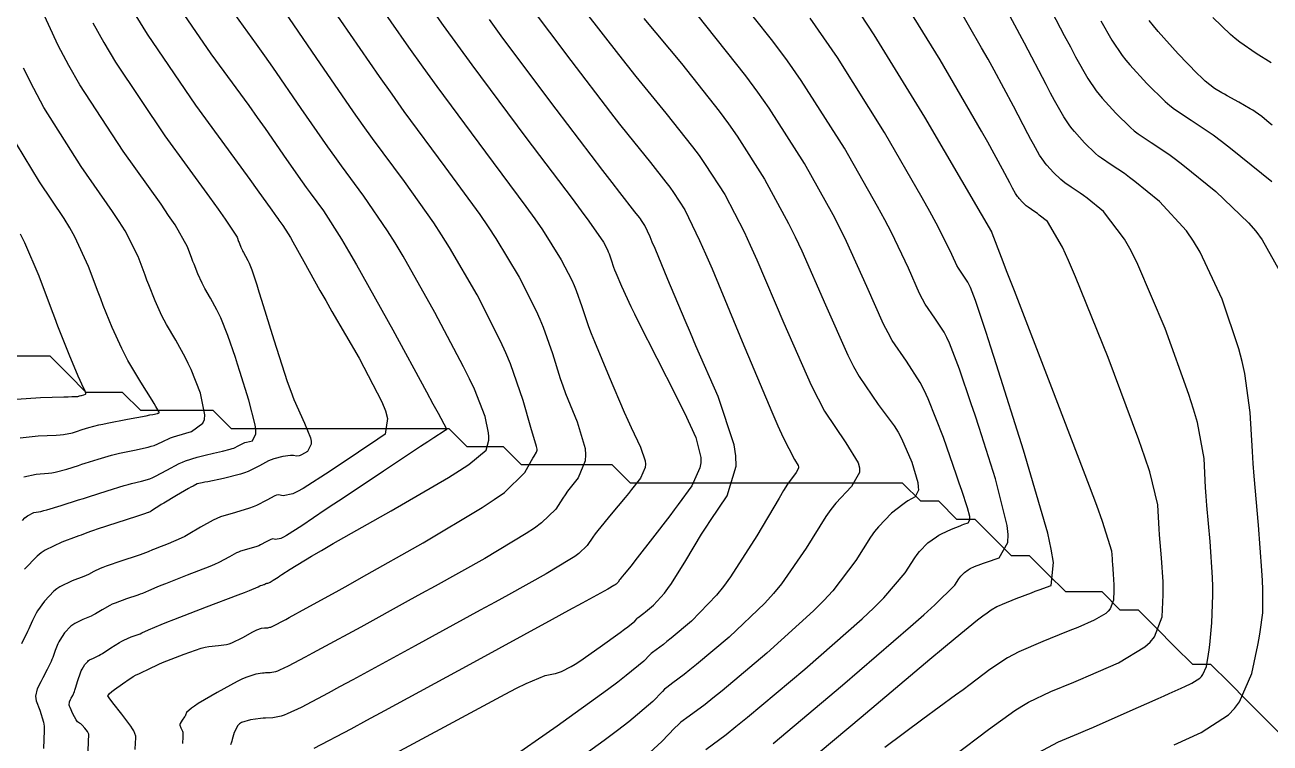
# Model space of a CAD drawing. Header units: metres. Extents: x 837117 to 838479, y 1189012 to 1191015.
# Drawn here: x 837526.7 to 837595.3, y 1190031.8 to 1190071.4 of the extents above; entities that cross this region are included whole.
import ezdxf

# ---------------------------------------------------------------- set-up
doc = ezdxf.new("R2010")
doc.units = ezdxf.units.M
doc.header["$LTSCALE"] = 0.3
for name, color, linetype in [('COTAS 10', 1, 'Continuous'), ('COTAS INT', 252, 'Continuous'), ('DRENAJE', 5, 'Continuous')]:
    doc.layers.add(name, color=color, linetype=linetype)

msp = doc.modelspace()

# ---------------------------------------------------------------- linework, layer by layer
at = {"layer": 'COTAS 10'}
for points in [[(837567.953, 1190031.792), (837571.777, 1190035), (837575.536, 1190038.227), (837576.273, 1190038.877), (837576.878, 1190039.422), (837577.968, 1190040.508), (837578.19, 1190040.859), (837578.248, 1190040.94), (837578.306, 1190041.013), (837578.502, 1190041.216), (837578.701, 1190041.36), (837578.76, 1190041.396), (837578.82, 1190041.43), (837579.053, 1190041.537), (837579.412, 1190041.67), (837579.552, 1190041.721), (837579.709, 1190041.776), (837580.425, 1190042.026), (837580.899, 1190042.868), (837580.904, 1190043.297), (837580.855, 1190043.81), (837580.22, 1190046.373), (837579.311, 1190049.198), (837579.089, 1190049.876), (837578.879, 1190050.51), (837578.226, 1190052.427), (837577.671, 1190053.846), (837577.523, 1190054.166), (837577.377, 1190054.454), (837576.869, 1190055.231), (837576.346, 1190055.999), (837576.19, 1190056.282), (837576.03, 1190056.595), (837575.412, 1190057.979), (837574.479, 1190059.958), (837574.12, 1190060.646), (837573.717, 1190061.395), (837571.898, 1190064.606), (837569.513, 1190068.333), (837568.753, 1190069.408), (837567.95, 1190070.502), (837564.692, 1190074.606)], [(837590.052, 1190031.712), (837591.551, 1190032.385), (837593.064, 1190033.372), (837593.387, 1190033.71), (837593.668, 1190034.077), (837594.338, 1190035.634), (837594.674, 1190037.208), (837594.744, 1190037.586), (837594.805, 1190037.937), (837594.944, 1190038.995), (837594.953, 1190040.276), (837594.932, 1190040.77), (837594.9, 1190041.323), (837594.703, 1190043.82), (837594.473, 1190046.529), (837594.422, 1190047.216), (837594.376, 1190047.875), (837594.254, 1190050.027), (837593.964, 1190052.185), (837593.811, 1190052.848), (837593.627, 1190053.539), (837592.702, 1190056.273), (837591.486, 1190058.874), (837591.12, 1190059.483), (837590.74, 1190060.042), (837589.259, 1190061.658), (837587.896, 1190062.758), (837587.592, 1190062.993), (837587.318, 1190063.197), (837586.591, 1190063.683), (837586.049, 1190064.044), (837585.892, 1190064.169), (837585.731, 1190064.306), (837585.126, 1190064.894), (837584.568, 1190065.515), (837584.438, 1190065.673), (837584.318, 1190065.825), (837583.972, 1190066.324), (837583.472, 1190067.227), (837583.254, 1190067.633), (837583.003, 1190068.108), (837581.809, 1190070.388), (837580.496, 1190072.875)], [(837530.205, 1190031.352), (837530.228, 1190031.921), (837530.233, 1190032.034), (837530.237, 1190032.126), (837530.245, 1190032.296), (837530.214, 1190032.372), (837530.193, 1190032.405), (837530.167, 1190032.444), (837530.028, 1190032.627), (837529.876, 1190032.802), (837529.842, 1190032.836), (837529.81, 1190032.863), (837529.723, 1190032.907), (837529.629, 1190032.986), (837529.593, 1190033.035), (837529.553, 1190033.096), (837529.37, 1190033.416), (837529.213, 1190033.76), (837529.188, 1190033.836), (837529.171, 1190033.903), (837529.178, 1190034.079), (837529.242, 1190034.207), (837529.261, 1190034.244), (837529.281, 1190034.283), (837529.357, 1190034.429), (837529.45, 1190034.648), (837529.48, 1190034.733), (837529.512, 1190034.827), (837529.644, 1190035.253), (837529.789, 1190035.688), (837529.829, 1190035.788), (837529.87, 1190035.879), (837530.017, 1190036.135), (837530.182, 1190036.31), (837530.234, 1190036.351), (837530.288, 1190036.388), (837530.507, 1190036.494), (837530.795, 1190036.63), (837530.893, 1190036.686), (837530.999, 1190036.75), (837531.45, 1190037.049), (837531.93, 1190037.355), (837532.056, 1190037.424), (837532.177, 1190037.487), (837532.588, 1190037.658), (837532.969, 1190037.795), (837533.071, 1190037.837), (837533.172, 1190037.879), (837533.527, 1190038.047), (837534.229, 1190038.349), (837534.549, 1190038.477), (837534.923, 1190038.625), (837536.729, 1190039.318), (837538.482, 1190039.986), (837538.823, 1190040.117), (837539.102, 1190040.226), (837539.586, 1190040.427), (837539.665, 1190040.472), (837539.689, 1190040.483), (837539.713, 1190040.492), (837539.807, 1190040.521), (837539.897, 1190040.547), (837539.919, 1190040.555), (837539.94, 1190040.564), (837540.005, 1190040.599), (837540.057, 1190040.626), (837540.068, 1190040.63), (837540.079, 1190040.632), (837540.111, 1190040.625), (837540.172, 1190040.638), (837540.201, 1190040.653), (837540.236, 1190040.672), (837540.408, 1190040.781), (837540.677, 1190040.962), (837540.773, 1190041.026), (837540.878, 1190041.097), (837541.338, 1190041.403), (837542.51, 1190042.106), (837543.065, 1190042.426), (837543.72, 1190042.801), (837546.916, 1190044.611), (837550.059, 1190046.442), (837550.679, 1190046.83), (837551.192, 1190047.166), (837552.141, 1190047.952), (837552.283, 1190048.511), (837552.286, 1190048.704), (837552.273, 1190048.915), (837552.097, 1190049.814), (837551.501, 1190051.308), (837551.224, 1190051.893), (837550.898, 1190052.552), (837549.318, 1190055.551), (837547.563, 1190058.653), (837547.128, 1190059.377), (837546.714, 1190060.042), (837545.404, 1190061.957), (837544.166, 1190063.631), (837543.798, 1190064.144), (837543.418, 1190064.68), (837541.957, 1190066.792), (837540.39, 1190069.062), (837539.944, 1190069.696), (837539.492, 1190070.333), (837537.818, 1190072.653)], [(837546.911, 1190031.119), (837550.078, 1190032.84), (837553.194, 1190034.506), (837553.821, 1190034.828), (837554.345, 1190035.091), (837555.389, 1190035.537), (837555.758, 1190035.603), (837555.857, 1190035.625), (837555.956, 1190035.649), (837556.301, 1190035.751), (837556.834, 1190036.029), (837557.051, 1190036.165), (837557.297, 1190036.325), (837558.435, 1190037.113), (837559.537, 1190037.911), (837559.76, 1190038.078), (837559.947, 1190038.22), (837560.328, 1190038.537), (837560.46, 1190038.674), (837560.491, 1190038.704), (837560.519, 1190038.729), (837560.601, 1190038.789), (837560.76, 1190038.907), (837560.837, 1190038.968), (837560.927, 1190039.043), (837561.373, 1190039.417), (837561.973, 1190040.072), (837562.16, 1190040.323), (837562.357, 1190040.605), (837563.146, 1190041.876), (837564.013, 1190043.315), (837564.26, 1190043.703), (837564.509, 1190044.085), (837565.43, 1190045.429), (837565.925, 1190047.069), (837565.906, 1190047.638), (837565.818, 1190048.257), (837564.936, 1190050.91), (837563.705, 1190053.711), (837563.397, 1190054.424), (837563.104, 1190055.109), (837562.163, 1190057.357), (837561.45, 1190059.074), (837561.301, 1190059.425), (837561.173, 1190059.721), (837560.881, 1190060.341), (837560.704, 1190060.618), (837560.647, 1190060.699), (837560.587, 1190060.781), (837560.341, 1190061.09), (837559.513, 1190062.151), (837559.085, 1190062.708), (837558.572, 1190063.379), (837556.001, 1190066.749), (837553.065, 1190070.67), (837552.322, 1190071.688)], [(837526.658, 1190046.482), (837527.335, 1190046.633), (837528.026, 1190046.685), (837528.211, 1190046.712), (837528.394, 1190046.745), (837529.034, 1190046.91), (837529.677, 1190047.117), (837529.862, 1190047.176), (837530.049, 1190047.236), (837530.752, 1190047.459), (837531.499, 1190047.673), (837531.714, 1190047.728), (837531.934, 1190047.78), (837532.76, 1190047.952), (837533.512, 1190048.12), (837533.686, 1190048.169), (837533.844, 1190048.22), (837534.29, 1190048.417), (837534.748, 1190048.628), (837534.914, 1190048.688), (837535.098, 1190048.749), (837535.902, 1190048.977), (837536.536, 1190049.443), (837536.612, 1190049.654), (837536.645, 1190049.901), (837536.405, 1190051.088), (837535.877, 1190052.402), (837535.729, 1190052.728), (837535.579, 1190053.037), (837535.033, 1190054.019), (837534.523, 1190054.885), (837534.397, 1190055.121), (837534.277, 1190055.355), (837533.895, 1190056.19), (837533.545, 1190057.065), (837533.445, 1190057.325), (837533.342, 1190057.593), (837532.959, 1190058.622), (837532.239, 1190060.041), (837531.924, 1190060.555), (837531.559, 1190061.12), (837529.825, 1190063.596), (837527.773, 1190066.843), (837527.209, 1190067.895), (837526.646, 1190069.012)]]:
    msp.add_lwpolyline(points, dxfattribs=at)
at = {"layer": 'COTAS INT'}
for points in [[(837547.115, 1190075.192), (837549.78, 1190071.368), (837550.555, 1190070.288), (837551.346, 1190069.199), (837554.337, 1190065.192), (837556.876, 1190061.833), (837557.381, 1190061.153), (837557.801, 1190060.581), (837558.607, 1190059.42), (837558.822, 1190058.995), (837558.871, 1190058.887), (837558.914, 1190058.784), (837559.03, 1190058.45), (837559.168, 1190058.042), (837559.225, 1190057.892), (837559.29, 1190057.727), (837559.593, 1190056.996), (837560.11, 1190055.879), (837560.31, 1190055.47), (837560.535, 1190055.017), (837561.553, 1190053.019), (837562.6, 1190050.962), (837562.843, 1190050.471), (837563.066, 1190050.015), (837563.703, 1190048.654), (837563.976, 1190047.554), (837563.97, 1190047.261), (837563.928, 1190046.975), (837563.478, 1190045.985), (837562.732, 1190044.963), (837562.503, 1190044.657), (837562.264, 1190044.34), (837561.319, 1190043.11), (837560.465, 1190042.015), (837560.283, 1190041.784), (837560.126, 1190041.584), (837559.753, 1190041.121), (837559.569, 1190040.896), (837559.53, 1190040.846), (837559.496, 1190040.801), (837559.417, 1190040.684), (837559.302, 1190040.573), (837559.246, 1190040.532), (837559.179, 1190040.487), (837558.847, 1190040.289), (837557.435, 1190039.515), (837556.688, 1190039.107), (837555.785, 1190038.615), (837551.237, 1190036.138), (837546.539, 1190033.587), (837545.542, 1190033.048), (837544.677, 1190032.582), (837542.651, 1190031.503)], [(837526.583, 1190044.082), (837526.727, 1190044.222), (837526.857, 1190044.336), (837527.214, 1190044.519), (837527.609, 1190044.582), (837527.764, 1190044.62), (837527.938, 1190044.666), (837528.729, 1190044.906), (837529.676, 1190045.21), (837529.948, 1190045.297), (837530.224, 1190045.385), (837531.259, 1190045.714), (837532.195, 1190045.999), (837532.409, 1190046.06), (837532.604, 1190046.114), (837533.148, 1190046.242), (837533.616, 1190046.383), (837533.764, 1190046.445), (837533.92, 1190046.516), (837534.549, 1190046.856), (837535.218, 1190047.211), (837535.4, 1190047.293), (837535.579, 1190047.367), (837536.214, 1190047.574), (837536.807, 1190047.72), (837536.961, 1190047.756), (837537.111, 1190047.791), (837537.612, 1190047.899), (837538.036, 1190048.005), (837538.137, 1190048.039), (837538.231, 1190048.073), (837538.51, 1190048.213), (837538.768, 1190048.345), (837538.848, 1190048.375), (837538.932, 1190048.402), (837539.268, 1190048.477), (837539.458, 1190048.856), (837539.449, 1190049.074), (837539.414, 1190049.342), (837539.068, 1190050.718), (837538.574, 1190052.296), (837538.445, 1190052.69), (837538.32, 1190053.066), (837537.898, 1190054.27), (837537.512, 1190055.246), (837537.409, 1190055.478), (837537.308, 1190055.694), (837536.958, 1190056.337), (837536.646, 1190056.867), (837536.569, 1190057.012), (837536.495, 1190057.156), (837536.262, 1190057.667), (837536.047, 1190058.203), (837535.985, 1190058.362), (837535.923, 1190058.526), (837535.688, 1190059.156), (837534.996, 1190060.369), (837534.645, 1190060.899), (837534.224, 1190061.514), (837532.131, 1190064.441), (837529.742, 1190068.09), (837529.136, 1190069.161), (837528.554, 1190070.258), (837526.652, 1190074.441)], [(837544.947, 1190074.383), (837547.865, 1190070.174), (837548.646, 1190069.075), (837549.416, 1190068.005), (837552.104, 1190064.383), (837554.335, 1190061.385), (837554.818, 1190060.709), (837555.242, 1190060.099), (837556.284, 1190058.453), (837556.859, 1190057.319), (837556.988, 1190057.033), (837557.104, 1190056.758), (837557.414, 1190055.867), (837557.781, 1190054.778), (837557.933, 1190054.379), (837558.106, 1190053.937), (837558.914, 1190051.99), (837559.758, 1190050.045), (837559.955, 1190049.605), (837560.136, 1190049.207), (837560.657, 1190048.124), (837560.91, 1190047.372), (837560.922, 1190047.182), (837560.909, 1190047), (837560.655, 1190046.411), (837560.151, 1190045.779), (837559.981, 1190045.57), (837559.798, 1190045.347), (837559.026, 1190044.418), (837558.301, 1190043.531), (837558.147, 1190043.334), (837558.014, 1190043.157), (837557.704, 1190042.695), (837557.251, 1190042.257), (837557.028, 1190042.097), (837556.763, 1190041.92), (837555.454, 1190041.139), (837553.383, 1190039.988), (837552.637, 1190039.577), (837551.817, 1190039.127), (837548.232, 1190037.171), (837544.791, 1190035.302), (837544.06, 1190034.907), (837543.427, 1190034.566), (837541.942, 1190033.775), (837541.184, 1190033.417), (837541.008, 1190033.349), (837540.847, 1190033.294), (837540.387, 1190033.205), (837539.978, 1190033.188), (837539.849, 1190033.177), (837539.713, 1190033.164), (837539.162, 1190033.096), (837538.659, 1190032.937), (837538.553, 1190032.866), (837538.461, 1190032.783), (837538.248, 1190032.387), (837538.145, 1190031.996), (837538.123, 1190031.917), (837538.104, 1190031.85), (837538.056, 1190031.712)], [(837582.413, 1190073.857), (837584.005, 1190070.815), (837584.341, 1190070.182), (837584.631, 1190069.64), (837585.299, 1190068.436), (837585.76, 1190067.77), (837585.92, 1190067.567), (837586.094, 1190067.356), (837586.837, 1190066.528), (837587.645, 1190065.744), (837587.859, 1190065.561), (837588.069, 1190065.394), (837588.792, 1190064.913), (837589.761, 1190064.265), (837590.126, 1190063.992), (837590.533, 1190063.679), (837592.35, 1190062.211), (837594.157, 1190060.493), (837594.557, 1190060.022), (837594.914, 1190059.553), (837595.841, 1190057.876)], [(837534.881, 1190072.88), (837536.973, 1190069.811), (837539.056, 1190066.947), (837539.53, 1190066.286), (837539.961, 1190065.683), (837541.148, 1190063.986), (837542.006, 1190062.746), (837542.228, 1190062.432), (837542.444, 1190062.131), (837543.171, 1190061.148), (837544.174, 1190059.595), (837544.564, 1190058.933), (837545.003, 1190058.171), (837546.995, 1190054.584), (837548.854, 1190051.168), (837549.21, 1190050.514), (837549.496, 1190049.987), (837549.954, 1190049.137), (837549.958, 1190049.115), (837549.958, 1190049.105), (837549.955, 1190049.092), (837549.932, 1190049.072), (837549.919, 1190049.064), (837549.904, 1190049.055), (837549.827, 1190049.01), (837549.257, 1190048.639), (837548.931, 1190048.423), (837548.532, 1190048.159), (837546.483, 1190046.798), (837544.256, 1190045.314), (837543.745, 1190044.973), (837543.279, 1190044.661), (837541.977, 1190043.787), (837541.145, 1190043.258), (837540.976, 1190043.164), (837540.833, 1190043.094), (837540.538, 1190043.029), (837540.385, 1190043.061), (837540.332, 1190043.052), (837540.274, 1190043.034), (837540.026, 1190042.902), (837539.71, 1190042.731), (837539.608, 1190042.689), (837539.501, 1190042.649), (837539.065, 1190042.523), (837538.612, 1190042.386), (837538.494, 1190042.339), (837538.379, 1190042.287), (837537.992, 1190042.069), (837537.414, 1190041.765), (837537.179, 1190041.659), (837536.912, 1190041.545), (837535.674, 1190041.055), (837534.462, 1190040.59), (837534.21, 1190040.491), (837533.996, 1190040.405), (837533.525, 1190040.202), (837533.199, 1190040.061), (837533.076, 1190040.015), (837532.939, 1190039.964), (837532.325, 1190039.755), (837531.688, 1190039.522), (837531.537, 1190039.457), (837531.397, 1190039.391), (837530.981, 1190039.153), (837530.609, 1190038.926), (837530.496, 1190038.868), (837530.379, 1190038.812), (837529.921, 1190038.626), (837529.471, 1190038.408), (837529.359, 1190038.331), (837529.252, 1190038.247), (837528.913, 1190037.885), (837528.647, 1190037.487), (837528.588, 1190037.381), (837528.534, 1190037.275), (837528.39, 1190036.907), (837528.258, 1190036.528), (837528.212, 1190036.415), (837528.161, 1190036.3), (837527.944, 1190035.856), (837527.711, 1190035.41), (837527.651, 1190035.293), (837527.593, 1190035.179), (837527.399, 1190034.791), (837527.309, 1190034.386), (837527.317, 1190034.261), (837527.34, 1190034.131), (837527.539, 1190033.615), (837527.748, 1190032.956), (837527.776, 1190032.735), (837527.792, 1190032.498), (837527.744, 1190031.503)], [(837577.933, 1190031.122), (837579.829, 1190032.558), (837581.288, 1190033.603), (837581.665, 1190033.841), (837582.031, 1190034.056), (837583.255, 1190034.648), (837584.527, 1190035.162), (837584.923, 1190035.329), (837585.339, 1190035.506), (837586.997, 1190036.234), (837588.45, 1190037.107), (837588.736, 1190037.376), (837588.971, 1190037.656), (837589.401, 1190038.765), (837589.457, 1190039.985), (837589.457, 1190040.335), (837589.45, 1190040.691), (837589.37, 1190042.018), (837589.261, 1190043.296), (837589.237, 1190043.619), (837589.216, 1190043.93), (837589.158, 1190044.945), (837588.714, 1190046.756), (837588.448, 1190047.569), (837588.121, 1190048.518), (837586.423, 1190053.067), (837584.632, 1190057.518), (837584.245, 1190058.404), (837583.906, 1190059.141), (837583.076, 1190060.551), (837582.623, 1190060.916), (837582.522, 1190060.994), (837582.431, 1190061.062), (837582.19, 1190061.224), (837582.01, 1190061.343), (837581.957, 1190061.385), (837581.904, 1190061.431), (837581.703, 1190061.626), (837581.518, 1190061.832), (837581.474, 1190061.885), (837581.435, 1190061.935), (837581.32, 1190062.101), (837581.153, 1190062.401), (837581.081, 1190062.536), (837580.998, 1190062.694), (837580.601, 1190063.451), (837579.788, 1190064.924), (837579.441, 1190065.533), (837579.042, 1190066.229), (837577.164, 1190069.467), (837575.014, 1190072.964)], [(837532.802, 1190031.449), (837532.818, 1190031.822), (837532.822, 1190031.907), (837532.827, 1190031.984), (837532.84, 1190032.197), (837532.729, 1190032.48), (837532.655, 1190032.601), (837532.561, 1190032.74), (837532.065, 1190033.398), (837531.57, 1190034.029), (837531.477, 1190034.15), (837531.402, 1190034.249), (837531.293, 1190034.415), (837531.313, 1190034.441), (837531.321, 1190034.452), (837531.33, 1190034.464), (837531.37, 1190034.52), (837531.51, 1190034.644), (837531.582, 1190034.699), (837531.667, 1190034.763), (837532.096, 1190035.068), (837532.53, 1190035.365), (837532.618, 1190035.423), (837532.693, 1190035.472), (837532.852, 1190035.561), (837532.998, 1190035.626), (837533.066, 1190035.658), (837533.145, 1190035.697), (837533.529, 1190035.891), (837534.111, 1190036.16), (837534.314, 1190036.247), (837534.537, 1190036.338), (837535.495, 1190036.713), (837536.441, 1190037.035), (837536.656, 1190037.094), (837536.851, 1190037.139), (837537.385, 1190037.194), (837537.836, 1190037.241), (837537.977, 1190037.283), (837538.127, 1190037.336), (837538.728, 1190037.629), (837539.283, 1190037.934), (837539.403, 1190037.994), (837539.509, 1190038.043), (837539.769, 1190038.135), (837539.921, 1190038.154), (837539.958, 1190038.157), (837539.993, 1190038.16), (837540.105, 1190038.165), (837540.229, 1190038.189), (837540.272, 1190038.204), (837540.32, 1190038.222), (837540.525, 1190038.319), (837540.925, 1190038.532), (837541.097, 1190038.625), (837541.294, 1190038.731), (837542.223, 1190039.236), (837543.881, 1190040.152), (837544.537, 1190040.519), (837545.279, 1190040.934), (837548.67, 1190042.839), (837551.932, 1190044.786), (837552.593, 1190045.228), (837553.148, 1190045.627), (837554.276, 1190046.716), (837554.644, 1190047.385), (837554.72, 1190047.52), (837554.784, 1190047.632), (837554.922, 1190047.853), (837554.961, 1190047.947), (837554.962, 1190047.979), (837554.96, 1190048.013), (837554.916, 1190048.158), (837554.762, 1190048.647), (837554.689, 1190048.898), (837554.602, 1190049.198), (837554.182, 1190050.701), (837553.484, 1190052.706), (837553.223, 1190053.323), (837552.933, 1190053.967), (837551.64, 1190056.518), (837550.123, 1190059.135), (837549.691, 1190059.821), (837549.255, 1190060.49), (837547.638, 1190062.766), (837545.887, 1190065.132), (837545.367, 1190065.857), (837544.831, 1190066.613), (837542.766, 1190069.599), (837540.819, 1190072.441)], [(837543.575, 1190072.406), (837546.243, 1190068.547), (837546.936, 1190067.57), (837547.609, 1190066.632), (837549.871, 1190063.575), (837551.795, 1190060.938), (837552.255, 1190060.265), (837552.682, 1190059.617), (837553.962, 1190057.486), (837554.896, 1190055.643), (837555.106, 1190055.178), (837555.294, 1190054.732), (837555.798, 1190053.284), (837556.229, 1190051.901), (837556.371, 1190051.497), (837556.523, 1190051.082), (837557.157, 1190049.508), (837557.591, 1190048.039), (837557.618, 1190047.692), (837557.604, 1190047.371), (837557.217, 1190046.425), (837556.632, 1190045.689), (837556.494, 1190045.499), (837556.366, 1190045.316), (837555.99, 1190044.705), (837555.199, 1190043.942), (837554.81, 1190043.662), (837554.348, 1190043.353), (837552.062, 1190041.989), (837549.331, 1190040.461), (837548.587, 1190040.048), (837547.849, 1190039.64), (837545.228, 1190038.203), (837543.042, 1190037.017), (837542.578, 1190036.766), (837542.176, 1190036.549), (837541.233, 1190036.047), (837540.752, 1190035.82), (837540.64, 1190035.776), (837540.538, 1190035.741), (837540.246, 1190035.685), (837539.985, 1190035.674), (837539.901, 1190035.667), (837539.813, 1190035.658), (837539.456, 1190035.614), (837538.892, 1190035.426), (837538.674, 1190035.326), (837538.428, 1190035.206), (837537.316, 1190034.601), (837536.273, 1190033.981), (837536.072, 1190033.851), (837535.908, 1190033.739), (837535.632, 1190033.487), (837535.575, 1190033.342), (837535.55, 1190033.297), (837535.521, 1190033.251), (837535.383, 1190033.07), (837535.273, 1190032.887), (837535.262, 1190032.839), (837535.259, 1190032.793), (837535.318, 1190032.641), (837535.405, 1190032.47), (837535.42, 1190032.414), (837535.431, 1190032.353), (837535.435, 1190032.099), (837535.416, 1190031.843), (837535.412, 1190031.781)], [(837554.467, 1190072.557), (837556.81, 1190069.429), (837559.002, 1190066.571), (837559.501, 1190065.93), (837559.953, 1190065.353), (837561.194, 1190063.813), (837562.053, 1190062.733), (837562.264, 1190062.446), (837562.463, 1190062.165), (837563.085, 1190061.194), (837563.903, 1190059.514), (837564.227, 1190058.786), (837564.592, 1190057.943), (837566.259, 1190053.948), (837567.881, 1190050.066), (837568.218, 1190049.294), (837568.505, 1190048.654), (837569.135, 1190047.437), (837569.339, 1190047.108), (837569.358, 1190047.029), (837569.36, 1190046.955), (837569.231, 1190046.727), (837568.754, 1190046.073), (837568.537, 1190045.73), (837568.283, 1190045.316), (837567.057, 1190043.238), (837565.612, 1190040.974), (837565.219, 1190040.443), (837564.831, 1190039.954), (837563.454, 1190038.534), (837562.332, 1190037.593), (837562.104, 1190037.406), (837561.911, 1190037.25), (837561.513, 1190036.954), (837561.306, 1190036.803), (837561.234, 1190036.74), (837561.157, 1190036.666), (837560.824, 1190036.321), (837559.867, 1190035.524), (837559.396, 1190035.165), (837558.835, 1190034.747), (837556.065, 1190032.74), (837553.202, 1190030.757)], [(837557.618, 1190072.108), (837559.432, 1190069.764), (837559.916, 1190069.152), (837560.393, 1190068.556), (837562.047, 1190066.537), (837563.519, 1190064.684), (837563.881, 1190064.193), (837564.222, 1190063.711), (837565.288, 1190062.047), (837566.357, 1190059.984), (837566.7, 1190059.251), (837567.064, 1190058.447), (837568.548, 1190054.956), (837570.055, 1190051.541), (837570.433, 1190050.784), (837570.794, 1190050.11), (837571.957, 1190048.357), (837572.648, 1190047.248), (837572.711, 1190046.979), (837572.718, 1190046.727), (837572.282, 1190045.957), (837571.414, 1190045.033), (837571.148, 1190044.684), (837570.872, 1190044.295), (837569.784, 1190042.556), (837568.428, 1190040.586), (837567.983, 1190040.052), (837567.507, 1190039.522), (837565.535, 1190037.65), (837563.738, 1190036.143), (837563.372, 1190035.843), (837563.063, 1190035.594), (837562.424, 1190035.12), (837562.093, 1190034.878), (837561.978, 1190034.775), (837561.853, 1190034.658), (837561.32, 1190034.104), (837559.998, 1190032.978), (837559.376, 1190032.499), (837558.643, 1190031.947), (837555.071, 1190029.35)], [(837582.556, 1190031.275), (837583.683, 1190031.88), (837584.787, 1190032.333), (837585.179, 1190032.501), (837585.608, 1190032.686), (837587.467, 1190033.507), (837589.176, 1190034.271), (837589.511, 1190034.42), (837589.784, 1190034.542), (837590.272, 1190034.759), (837590.448, 1190034.836), (837590.525, 1190034.87), (837590.615, 1190034.91), (837591.043, 1190035.103), (837591.475, 1190035.385), (837591.568, 1190035.481), (837591.648, 1190035.586), (837591.839, 1190036.031), (837591.954, 1190036.702), (837591.986, 1190036.95), (837592.018, 1190037.224), (837592.135, 1190038.436), (837592.191, 1190039.967), (837592.185, 1190040.442), (837592.169, 1190040.939), (837592.036, 1190042.919), (837591.867, 1190044.912), (837591.83, 1190045.418), (837591.796, 1190045.903), (837591.706, 1190047.486), (837591.339, 1190049.471), (837591.13, 1190050.209), (837590.874, 1190051.028), (837589.562, 1190054.67), (837588.059, 1190058.196), (837587.682, 1190058.943), (837587.323, 1190059.591), (837586.167, 1190061.104), (837585.26, 1190061.837), (837585.057, 1190061.994), (837584.875, 1190062.13), (837584.391, 1190062.453), (837584.029, 1190062.694), (837583.924, 1190062.777), (837583.818, 1190062.868), (837583.414, 1190063.26), (837583.043, 1190063.674), (837582.956, 1190063.779), (837582.876, 1190063.88), (837582.646, 1190064.212), (837582.313, 1190064.814), (837582.168, 1190065.085), (837582, 1190065.401), (837581.205, 1190066.92), (837580.142, 1190068.9), (837579.806, 1190069.507), (837579.451, 1190070.139), (837578.017, 1190072.635)], [(837532.838, 1190071.904), (837533.453, 1190070.894), (837536.129, 1190066.968), (837538.619, 1190063.56), (837539.117, 1190062.876), (837539.532, 1190062.305), (837540.34, 1190061.179), (837540.593, 1190060.812), (837540.659, 1190060.719), (837540.723, 1190060.63), (837540.938, 1190060.34), (837541.238, 1190059.875), (837541.355, 1190059.675), (837541.487, 1190059.446), (837542.089, 1190058.362), (837542.983, 1190056.763), (837543.299, 1190056.208), (837543.646, 1190055.605), (837545.147, 1190053.023), (837546.399, 1190050.617), (837546.588, 1190050.125), (837546.709, 1190049.709), (837546.579, 1190048.834), (837545.765, 1190048.288), (837545.454, 1190048.08), (837545.107, 1190047.846), (837543.546, 1190046.792), (837542.054, 1190045.843), (837541.75, 1190045.675), (837541.494, 1190045.549), (837540.965, 1190045.433), (837540.69, 1190045.491), (837540.595, 1190045.474), (837540.491, 1190045.442), (837540.047, 1190045.204), (837539.479, 1190044.898), (837539.297, 1190044.823), (837539.105, 1190044.751), (837538.323, 1190044.526), (837537.51, 1190044.28), (837537.298, 1190044.195), (837537.092, 1190044.103), (837536.399, 1190043.711), (837535.727, 1190043.303), (837535.535, 1190043.201), (837535.341, 1190043.104), (837534.618, 1190042.793), (837534, 1190042.556), (837533.872, 1190042.505), (837533.762, 1190042.462), (837533.522, 1190042.358), (837533.226, 1190042.244), (837533.081, 1190042.193), (837532.909, 1190042.134), (837532.061, 1190041.852), (837531.2, 1190041.556), (837531.019, 1190041.489), (837530.864, 1190041.427), (837530.513, 1190041.257), (837530.219, 1190041.101), (837530.1, 1190041.049), (837529.964, 1190040.993), (837529.336, 1190040.758), (837528.654, 1190040.427), (837528.485, 1190040.311), (837528.323, 1190040.184), (837527.809, 1190039.636), (837527.425, 1190039.096), (837527.346, 1190038.973), (837527.279, 1190038.863), (837527.136, 1190038.561), (837527.003, 1190038.228), (837526.943, 1190038.098), (837526.872, 1190037.951), (837526.53, 1190037.283)], [(837530.463, 1190071.505), (837531.064, 1190070.427), (837531.712, 1190069.336), (837534.437, 1190065.285), (837536.89, 1190061.909), (837537.366, 1190061.244), (837537.753, 1190060.696), (837538.417, 1190059.69), (837538.503, 1190059.459), (837538.526, 1190059.399), (837538.549, 1190059.34), (837538.628, 1190059.144), (837538.713, 1190058.956), (837538.74, 1190058.903), (837538.769, 1190058.85), (837538.883, 1190058.655), (837539.012, 1190058.419), (837539.049, 1190058.34), (837539.087, 1190058.255), (837539.229, 1190057.896), (837539.503, 1190057.062), (837539.624, 1190056.677), (837539.765, 1190056.225), (837540.438, 1190054.035), (837541.184, 1190051.734), (837541.371, 1190051.212), (837541.549, 1190050.741), (837542.123, 1190049.452), (837542.463, 1190048.627), (837542.495, 1190048.447), (837542.5, 1190048.288), (837542.29, 1190047.89), (837541.962, 1190047.691), (837541.892, 1190047.658), (837541.832, 1190047.635), (837541.687, 1190047.632), (837541.52, 1190047.664), (837541.445, 1190047.664), (837541.357, 1190047.659), (837540.937, 1190047.607), (837540.433, 1190047.479), (837540.293, 1190047.426), (837540.153, 1190047.365), (837539.643, 1190047.084), (837539.028, 1190046.776), (837538.821, 1190046.7), (837538.598, 1190046.626), (837537.662, 1190046.391), (837536.808, 1190046.217), (837536.638, 1190046.182), (837536.495, 1190046.152), (837536.219, 1190046.092), (837535.988, 1190045.979), (837535.874, 1190045.917), (837535.738, 1190045.84), (837535.069, 1190045.449), (837534.384, 1190045.041), (837534.238, 1190044.953), (837534.112, 1190044.876), (837533.816, 1190044.69), (837533.674, 1190044.596), (837533.644, 1190044.577), (837533.619, 1190044.562), (837533.562, 1190044.53), (837533.538, 1190044.521), (837533.534, 1190044.519), (837533.529, 1190044.518), (837533.52, 1190044.514), (837533.253, 1190044.426), (837533.087, 1190044.371), (837532.88, 1190044.303), (837531.797, 1190043.949), (837530.711, 1190043.591), (837530.501, 1190043.521), (837530.33, 1190043.463), (837530.044, 1190043.361), (837529.829, 1190043.277), (837529.703, 1190043.231), (837529.548, 1190043.175), (837528.75, 1190042.889), (837527.837, 1190042.446), (837527.61, 1190042.291), (837527.394, 1190042.12), (837526.705, 1190041.387)], [(837560.832, 1190071.758), (837562.9, 1190069.261), (837564.986, 1190066.636), (837565.498, 1190065.94), (837565.981, 1190065.257), (837567.491, 1190062.9), (837568.81, 1190060.455), (837569.173, 1190059.716), (837569.535, 1190058.951), (837570.836, 1190055.964), (837572.07, 1190053.199), (837572.39, 1190052.573), (837572.701, 1190052.008), (837573.746, 1190050.473), (837574.631, 1190049.291), (837574.841, 1190048.948), (837575.036, 1190048.599), (837575.612, 1190047.284), (837575.929, 1190046.165), (837575.961, 1190045.941), (837575.968, 1190045.753), (837575.792, 1190045.381), (837575.387, 1190045.163), (837575.251, 1190045.072), (837575.103, 1190044.967), (837574.48, 1190044.48), (837573.757, 1190043.731), (837573.546, 1190043.462), (837573.33, 1190043.166), (837572.512, 1190041.873), (837571.245, 1190040.198), (837570.746, 1190039.66), (837570.183, 1190039.09), (837567.616, 1190036.767), (837565.143, 1190034.692), (837564.639, 1190034.28), (837564.214, 1190033.937), (837563.335, 1190033.285), (837562.879, 1190032.952), (837562.722, 1190032.811), (837562.55, 1190032.649), (837561.816, 1190031.888), (837560.513, 1190030.706)], [(837564.246, 1190031.45), (837565.366, 1190032.281), (837565.907, 1190032.717), (837566.548, 1190033.242), (837569.697, 1190035.883), (837572.86, 1190038.659), (837573.51, 1190039.269), (837574.062, 1190039.81), (837575.24, 1190041.191), (837575.76, 1190042.012), (837575.897, 1190042.201), (837576.031, 1190042.372), (837576.491, 1190042.848), (837576.957, 1190043.185), (837577.095, 1190043.269), (837577.237, 1190043.348), (837577.782, 1190043.6), (837578.272, 1190043.791), (837578.379, 1190043.832), (837578.474, 1190043.869), (837578.712, 1190043.956), (837578.803, 1190044.117), (837578.804, 1190044.198), (837578.794, 1190044.296), (837578.673, 1190044.784), (837578.354, 1190045.737), (837578.22, 1190046.129), (837578.066, 1190046.576), (837577.342, 1190048.651), (837576.51, 1190050.777), (837576.288, 1190051.256), (837576.069, 1190051.688), (837575.307, 1190052.852), (837574.523, 1190054.004), (837574.29, 1190054.427), (837574.05, 1190054.897), (837573.124, 1190056.972), (837572.007, 1190059.454), (837571.647, 1190060.181), (837571.264, 1190060.925), (837569.695, 1190063.753), (837567.74, 1190066.803), (837567.114, 1190067.687), (837566.452, 1190068.588), (837563.753, 1190071.985)], [(837568.969, 1190030.012), (837572.808, 1190033.227), (837576.599, 1190036.43), (837577.357, 1190037.067), (837577.991, 1190037.596), (837579.228, 1190038.603), (837579.596, 1190038.871), (837579.682, 1190038.934), (837579.76, 1190038.991), (837579.981, 1190039.158), (837580.296, 1190039.335), (837580.434, 1190039.399), (837580.594, 1190039.469), (837581.352, 1190039.776), (837582.195, 1190040.099), (837582.408, 1190040.178), (837582.613, 1190040.254), (837583.279, 1190040.492), (837583.418, 1190041.766), (837583.29, 1190042.494), (837583.09, 1190043.386), (837581.766, 1190047.963), (837580.268, 1190052.658), (837579.957, 1190053.624), (837579.692, 1190054.445), (837579.111, 1190056.204), (837578.833, 1190056.915), (837578.758, 1190057.076), (837578.685, 1190057.22), (837578.431, 1190057.609), (837578.168, 1190057.995), (837578.09, 1190058.136), (837578.01, 1190058.293), (837577.7, 1190058.987), (837576.951, 1190060.462), (837576.593, 1190061.111), (837576.17, 1190061.865), (837574.101, 1190065.458), (837571.512, 1190069.593), (837570.762, 1190070.688), (837569.997, 1190071.761)], [(837572.771, 1190071.967), (837573.512, 1190070.852), (837576.305, 1190066.311), (837579.423, 1190060.966), (837579.989, 1190059.995), (837579.99, 1190059.992), (837579.993, 1190059.986), (837579.994, 1190059.985), (837579.996, 1190059.981), (837579.999, 1190059.97), (837580.001, 1190059.965), (837580.003, 1190059.958), (837580.013, 1190059.926), (837580.526, 1190058.595), (837580.845, 1190057.77), (837581.241, 1190056.747), (837583.308, 1190051.401), (837585.377, 1190045.984), (837585.773, 1190044.915), (837586.093, 1190044.033), (837586.61, 1190042.404), (837586.635, 1190041.958), (837586.645, 1190041.821), (837586.656, 1190041.679), (837586.703, 1190041.117), (837586.739, 1190040.533), (837586.742, 1190040.377), (837586.742, 1190040.223), (837586.717, 1190039.687), (837586.528, 1190039.199), (837586.424, 1190039.076), (837586.299, 1190038.957), (837585.66, 1190038.574), (837584.748, 1190038.183), (837584.451, 1190038.06), (837584.134, 1190037.932), (837582.827, 1190037.415), (837581.506, 1190036.838), (837581.181, 1190036.671), (837580.873, 1190036.5), (837579.905, 1190035.858), (837578.817, 1190035.035), (837578.433, 1190034.751), (837578.014, 1190034.443), (837576.2, 1190033.125), (837574.122, 1190031.571)], [(837586.015, 1190071.621), (837586.625, 1190070.547), (837587.202, 1190069.715), (837587.402, 1190069.461), (837587.619, 1190069.198), (837588.549, 1190068.162), (837589.558, 1190067.182), (837589.826, 1190066.954), (837590.088, 1190066.744), (837590.993, 1190066.142), (837592.205, 1190065.333), (837592.661, 1190064.992), (837593.17, 1190064.6), (837595.442, 1190062.765)], [(837595.47, 1190065.874), (837595.304, 1190066.005), (837594.884, 1190066.342), (837594.521, 1190066.604), (837594.391, 1190066.688), (837594.248, 1190066.776), (837593.624, 1190067.135), (837592.987, 1190067.488), (837592.836, 1190067.573), (837592.696, 1190067.651), (837592.283, 1190067.888), (837591.768, 1190068.303), (837591.564, 1190068.494), (837591.334, 1190068.718), (837590.281, 1190069.805), (837589.183, 1190071.033), (837588.924, 1190071.346), (837588.685, 1190071.648)], [(837595.409, 1190069.314), (837594.571, 1190069.828), (837593.674, 1190070.442), (837593.418, 1190070.649), (837593.159, 1190070.873), (837592.196, 1190071.814)], [(837526.459, 1190048.629), (837527.457, 1190048.746), (837528.443, 1190048.788), (837528.659, 1190048.805), (837528.851, 1190048.824), (837529.34, 1190048.915), (837529.678, 1190049.024), (837529.776, 1190049.055), (837529.875, 1190049.086), (837530.245, 1190049.204), (837530.803, 1190049.348), (837531.02, 1190049.396), (837531.264, 1190049.447), (837532.372, 1190049.663), (837533.408, 1190049.856), (837533.607, 1190049.894), (837533.768, 1190049.924), (837534.03, 1190049.978), (837534.048, 1190049.986), (837534.054, 1190049.988), (837534.061, 1190049.99), (837534.092, 1190049.999), (837534.117, 1190050.017), (837534.12, 1190050.025), (837534.121, 1190050.035), (837534.112, 1190050.08), (837533.946, 1190050.362), (837533.848, 1190050.52), (837533.728, 1190050.713), (837533.108, 1190051.701), (837532.401, 1190052.902), (837532.225, 1190053.23), (837532.058, 1190053.555), (837531.529, 1190054.714), (837531.044, 1190055.928), (837530.904, 1190056.288), (837530.762, 1190056.659), (837530.23, 1190058.088), (837529.482, 1190059.714), (837529.203, 1190060.21), (837528.894, 1190060.726), (837527.518, 1190062.752), (837525.828, 1190065.538)], [(837526.26, 1190050.775), (837527.578, 1190050.86), (837528.859, 1190050.891), (837529.107, 1190050.897), (837529.307, 1190050.904), (837529.645, 1190050.919), (837529.68, 1190050.931), (837529.7, 1190050.937), (837529.738, 1190050.949), (837529.797, 1190050.964), (837529.82, 1190050.969), (837529.847, 1190050.975), (837529.966, 1190050.998), (837530.062, 1190051.045), (837530.073, 1190051.065), (837530.078, 1190051.088), (837530.039, 1190051.199), (837529.854, 1190051.591), (837529.767, 1190051.792), (837529.664, 1190052.033), (837529.163, 1190053.237), (837528.542, 1190054.79), (837528.363, 1190055.251), (837528.181, 1190055.726), (837527.501, 1190057.554), (837526.725, 1190059.387), (837526.482, 1190059.865)]]:
    msp.add_lwpolyline(points, dxfattribs=at)
at = {"layer": 'DRENAJE'}
for points in [[(837553.097, 1190048.136, 0), (837552.098, 1190048.136, 0), (837551.098, 1190048.136, 0), (837550.098, 1190049.136, 0), (837549.099, 1190049.136, 0), (837548.099, 1190049.136, 0), (837547.099, 1190049.136, 0), (837546.1, 1190049.136, 0), (837545.1, 1190049.136, 0), (837544.1, 1190049.136, 0), (837543.101, 1190049.136, 0), (837542.101, 1190049.136, 0), (837541.101, 1190049.136, 0), (837540.102, 1190049.136, 0), (837539.102, 1190049.136, 0), (837538.102, 1190049.136, 0), (837537.103, 1190050.136, 0), (837536.103, 1190050.136, 0), (837535.103, 1190050.136, 0), (837534.104, 1190050.136, 0), (837533.104, 1190050.136, 0), (837532.105, 1190051.135, 0), (837531.105, 1190051.135, 0), (837530.105, 1190051.135, 0), (837529.106, 1190052.135, 0), (837528.106, 1190053.135, 0), (837527.106, 1190053.135, 0), (837526.107, 1190053.135, 0)], [(837596.083, 1190032.142, 0), (837595.083, 1190033.141, 0), (837594.084, 1190034.141, 0), (837593.084, 1190035.141, 0), (837592.084, 1190036.14, 0), (837591.085, 1190036.14, 0), (837590.085, 1190037.14, 0), (837589.085, 1190038.14, 0), (837588.086, 1190039.139, 0), (837587.086, 1190039.139, 0), (837586.086, 1190040.139, 0), (837585.087, 1190040.139, 0), (837584.087, 1190040.139, 0), (837583.087, 1190041.139, 0), (837582.088, 1190042.138, 0), (837581.088, 1190042.138, 0), (837580.088, 1190043.138, 0), (837579.089, 1190044.138, 0), (837578.089, 1190044.138, 0), (837577.089, 1190045.137, 0), (837576.09, 1190045.137, 0), (837575.09, 1190046.137, 0), (837574.09, 1190046.137, 0), (837573.091, 1190046.137, 0), (837572.091, 1190046.137, 0), (837571.091, 1190046.137, 0), (837570.092, 1190046.137, 0), (837569.092, 1190046.137, 0), (837568.092, 1190046.137, 0), (837567.093, 1190046.137, 0), (837566.093, 1190046.137, 0), (837565.093, 1190046.137, 0), (837564.094, 1190046.137, 0), (837563.094, 1190046.137, 0), (837562.094, 1190046.137, 0), (837561.095, 1190046.137, 0), (837560.095, 1190046.137, 0), (837559.095, 1190047.137, 0), (837558.096, 1190047.137, 0), (837557.096, 1190047.137, 0), (837556.096, 1190047.137, 0), (837555.097, 1190047.137, 0), (837554.097, 1190047.137, 0), (837553.097, 1190048.136, 0)]]:
    msp.add_polyline3d(points, dxfattribs=at)

doc.saveas('drawing.dxf')
